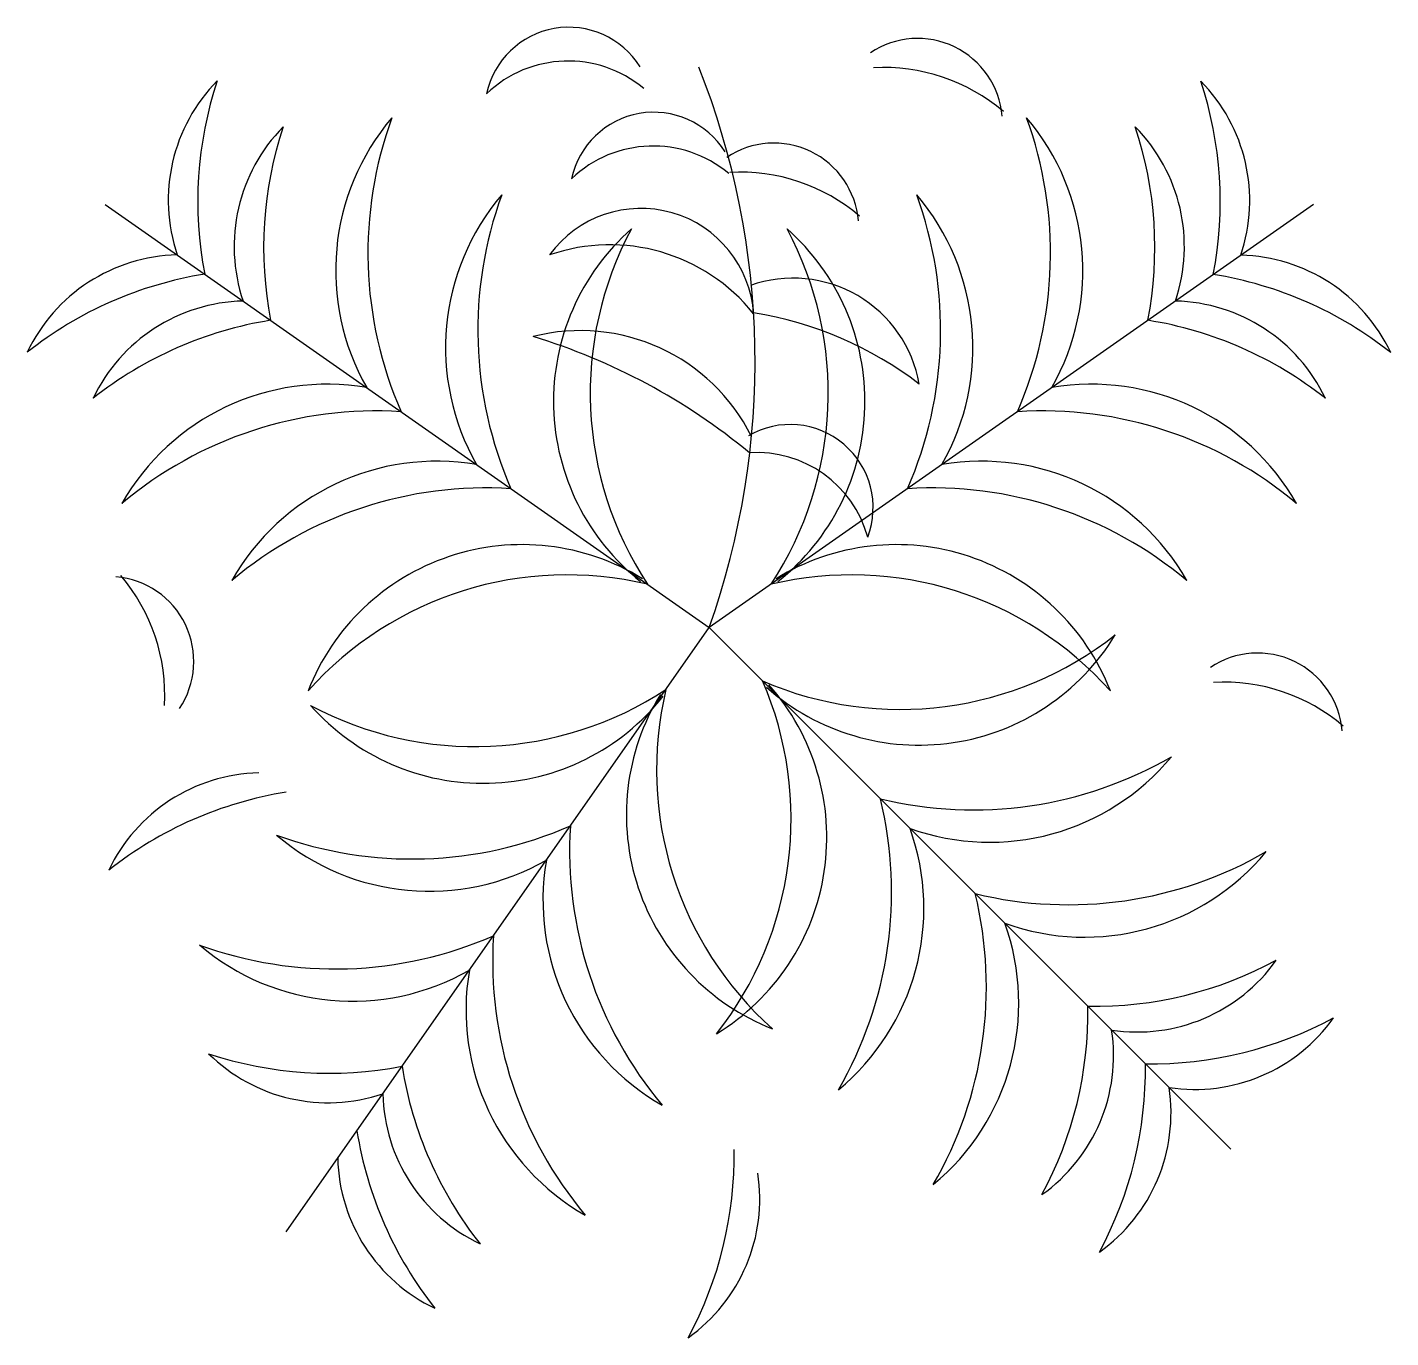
# Model space of a CAD drawing. Extents: x 125.905 to 126.83, y 22.433 to 23.321.
import ezdxf

# ---------------------------------------------------------------- set-up
doc = ezdxf.new("R2010")
doc.units = 0
doc.layers.get('0').update_dxf_attribs({"linetype": 'CONTINUOUS'})

msp = doc.modelspace()

# ---------------------------------------------------------------- linework, layer by layer
at = {"color": 0}
for p in [(125.95792, 23.20118), (126.77707, 23.20118), (126.08071, 22.50482), (126.72105, 22.56084)]:
    msp.add_line(p, (126.36749, 22.91439), dxfattribs=at)
for centre, radius, start, end in [((126.2723, 23.26424), 0.05701, 32.05775, 167.85325), ((126.50876, 23.25615), 0.05752, 4.742, 123.74753), ((126.27182, 23.21832), 0.08004, 50.18449, 133.65396), ((125.85838, 23.09491), 0.54016, 340.47721, 21.6585), ((126.48586, 23.16889), 0.12508, 49.61802, 93.21064), ((126.11614, 23.20395), 0.1154, 135.37567, 198.71003), ((126.28051, 23.20311), 0.25976, 161.62064, 190.92372), ((126.45416, 23.20289), 0.25976, 349.07628, 18.37936), ((126.61853, 23.20373), 0.1154, 341.28997, 44.62433), ((126.27407, 23.1563), 0.15984, 139.60629, 209.75109), ((126.40406, 23.16807), 0.26795, 159.96343, 203.62881), ((126.32991, 23.20663), 0.05701, 32.05775, 167.85325), ((126.33092, 23.16807), 0.26795, 336.37119, 20.03657), ((126.46092, 23.1563), 0.15984, 330.24891, 40.39371), ((126.16079, 23.17269), 0.1154, 135.37567, 198.71003), ((126.32516, 23.17185), 0.25976, 161.62064, 190.92372), ((126.5742, 23.17269), 0.1154, 341.28997, 44.62433), ((126.40983, 23.17185), 0.25976, 349.07628, 18.37936), ((126.32943, 23.16071), 0.08004, 50.18449, 133.65396), ((126.41127, 23.18525), 0.05752, 4.742, 123.74753), ((126.38837, 23.09799), 0.12508, 49.61802, 93.21064), ((126.34857, 23.10413), 0.15984, 139.60629, 209.75109), ((126.47857, 23.1159), 0.26795, 159.96343, 203.62881), ((126.25642, 23.1159), 0.26795, 336.37119, 20.03657), ((126.38642, 23.10413), 0.15984, 330.24891, 40.39371), ((126.32119, 23.12191), 0.07657, 3.87442, 143.97626), ((126.41773, 23.06768), 0.15581, 131.36542, 231.57406), ((126.52253, 23.07327), 0.23573, 151.81221, 213.33354), ((126.21246, 23.07327), 0.23573, 326.66646, 28.18779), ((126.31725, 23.06768), 0.15581, 308.42594, 48.63458), ((126.30015, 23.04887), 0.12495, 38.75364, 109.09705), ((126.00944, 23.05155), 0.1154, 91.28997, 154.62433), ((126.72524, 23.05133), 0.1154, 25.37567, 88.71003), ((126.06644, 22.89738), 0.25976, 99.07628, 128.37936), ((126.42432, 23.0643), 0.08691, 9.98654, 109.40339), ((126.66823, 22.89716), 0.25976, 51.62064, 80.92372), ((126.05408, 23.02029), 0.1154, 91.28997, 154.62433), ((126.35799, 22.88083), 0.25, 52.57587, 80.89417), ((126.68091, 23.02029), 0.1154, 25.37567, 88.71003), ((126.11109, 22.86612), 0.25976, 99.07628, 128.37936), ((126.6239, 22.86612), 0.25976, 51.62064, 80.92372), ((126.28017, 22.98613), 0.12951, 26.44767, 104.36723), ((126.12552, 22.70738), 0.42237, 50.40074, 73.13904), ((126.10823, 22.91945), 0.15984, 80.24891, 150.39371), ((126.62676, 22.91945), 0.15984, 29.60629, 99.75109), ((126.14162, 22.79327), 0.26795, 86.37119, 130.03657), ((126.59337, 22.79327), 0.26795, 49.96343, 93.62881), ((126.4223, 22.99571), 0.05628, 339.22575, 120.12788), ((126.18273, 22.86728), 0.15984, 80.24891, 150.39371), ((126.39974, 22.95498), 0.078, 15.43977, 93.66943), ((126.55226, 22.86728), 0.15984, 29.60629, 99.75109), ((126.21612, 22.7411), 0.26795, 86.37119, 130.03657), ((126.51886, 22.7411), 0.26795, 49.96343, 93.62881), ((126.24063, 22.81476), 0.15581, 58.42594, 158.63458), ((126.49435, 22.81476), 0.15581, 21.36542, 121.57406), ((125.96054, 22.89148), 0.05752, 326.25247, 85.258), ((125.87328, 22.86858), 0.12508, 356.78936, 40.38198), ((126.27122, 22.71437), 0.23573, 76.66646, 138.18779), ((126.46376, 22.71437), 0.23573, 41.81221, 103.33354), ((126.49704, 23.09467), 0.23573, 246.66646, 308.18779), ((126.50973, 22.99049), 0.15581, 228.42594, 328.63458), ((126.7392, 22.83959), 0.05752, 4.742, 123.74753), ((126.18722, 22.78485), 0.23573, 321.81221, 23.33354), ((126.20862, 23.06943), 0.23573, 241.81221, 303.33354), ((126.46713, 22.78753), 0.15581, 148.42594, 248.63458), ((126.56752, 22.81812), 0.23573, 166.66646, 228.18779), ((126.2914, 22.77216), 0.15581, 301.36542, 41.57406), ((126.7163, 22.75233), 0.12508, 49.61802, 93.21064), ((126.21421, 22.96463), 0.15581, 221.36542, 321.57406), ((126.54666, 23.05877), 0.26795, 256.37119, 300.03657), ((126.55763, 22.92871), 0.15984, 250.24891, 320.39371), ((126.06468, 22.70046), 0.1154, 91.28997, 154.62433), ((126.12168, 22.54629), 0.25976, 99.07628, 128.37936), ((126.22312, 22.73523), 0.26795, 329.96343, 13.62881), ((126.16598, 23.02547), 0.26795, 249.96343, 293.62881), ((126.54079, 22.76302), 0.26795, 176.37119, 220.03657), ((126.35318, 22.72426), 0.15984, 309.60629, 19.75109), ((126.17776, 22.89547), 0.15984, 229.60629, 299.75109), ((126.61097, 22.99446), 0.26795, 256.37119, 300.03657), ((126.62194, 22.86439), 0.15984, 250.24891, 320.39371), ((126.41461, 22.72963), 0.15984, 170.24891, 240.39371), ((126.28743, 22.67092), 0.26795, 329.96343, 13.62881), ((126.41749, 22.65994), 0.15984, 309.60629, 19.75109), ((126.11382, 22.95096), 0.26795, 249.96343, 293.62881), ((126.48862, 22.68852), 0.26795, 176.37119, 220.03657), ((126.12559, 22.82097), 0.15984, 229.60629, 299.75109), ((126.62839, 22.91741), 0.25976, 269.07628, 298.37936), ((126.65776, 22.75568), 0.1154, 261.28997, 324.62433), ((126.36244, 22.65513), 0.15984, 170.24891, 240.39371), ((126.36448, 22.6535), 0.25976, 331.62064, 0.92372), ((126.66733, 22.87847), 0.25976, 269.07628, 298.37936), ((126.6967, 22.71674), 0.1154, 261.28997, 324.62433), ((126.52621, 22.62413), 0.1154, 305.37567, 8.71003), ((126.11004, 22.87206), 0.25976, 251.62064, 280.92372), ((126.1092, 22.70769), 0.1154, 225.37567, 288.71003), ((126.40342, 22.61455), 0.25976, 331.62064, 0.92372), ((126.41577, 22.65799), 0.25976, 189.07628, 218.37936), ((126.56515, 22.58519), 0.1154, 305.37567, 8.71003), ((126.2616, 22.60098), 0.1154, 181.28997, 244.62433), ((126.38517, 22.61428), 0.25976, 189.07628, 218.37936), ((126.231, 22.55728), 0.1154, 181.28997, 244.62433), ((126.12466, 22.55652), 0.25976, 331.62064, 0.92372), ((126.28639, 22.52715), 0.1154, 305.37567, 8.71003)]:
    msp.add_arc(centre, radius, start, end, dxfattribs=at)

doc.saveas('drawing.dxf')
